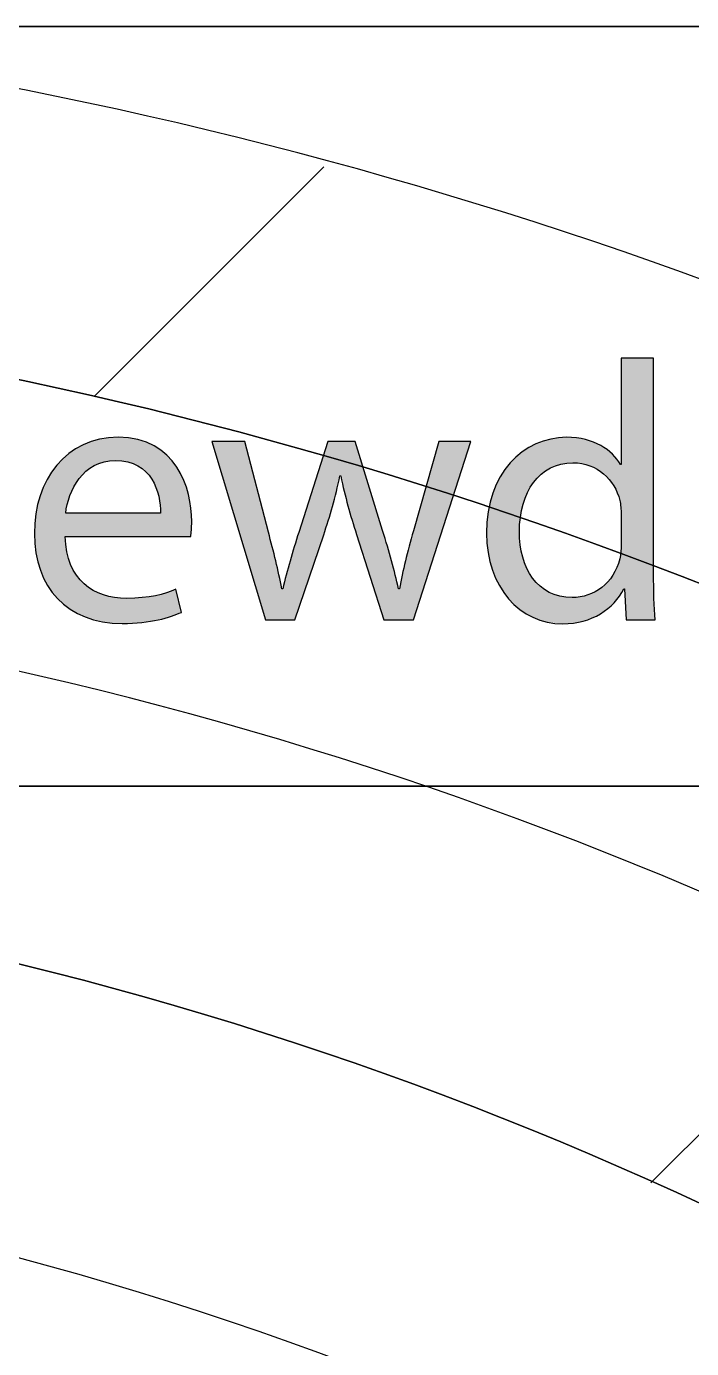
# Model space of a CAD drawing. Extents: x -10 to 112, y 72 to 347.
# Drawn here: x 96.42 to 103.42, y 186.1 to 200.02 of the extents above; entities that cross this region are included whole.
import ezdxf

# ---------------------------------------------------------------- set-up
doc = ezdxf.new("R2010")
doc.units = 0
for name, color, linetype in [('LAYER_6', 7, 'CONTINUOUS'), ('LAYER_7', 7, 'CONTINUOUS'), ('OUTLINES', 7, 'CONTINUOUS')]:
    doc.layers.add(name, color=color, linetype=linetype)

# ---------------------------------------------------------------- blocks, each defined once
blk = doc.blocks.new('*X83')
at = {"layer": 'OUTLINES', "color": 7}
blk.add_line((102.995, 187.848), (105.253, 190.106), dxfattribs=at)
blk = doc.blocks.new('*X84')
at = {"layer": 'OUTLINES', "color": 7}
blk.add_line((97.133, 196.128), (99.552, 198.547), dxfattribs=at)
blk = doc.blocks.new('BLOCK_3')
at = {"layer": 'OUTLINES'}
for points, knots in [([(111.563, 193.537), (111.563, 193.537), (111.563, 190.003), (111.563, 190.003), (99.593, 197.81), (84.614, 199.422), (71.261, 194.338), (71.261, 194.338), (71.261, 197.534), (71.261, 197.534), (74.902, 198.822), (78.567, 199.641), (82.409, 200.025), (82.409, 200.025), (91.895, 200.025), (91.895, 200.025), (98.845, 199.33), (105.562, 197.115), (111.563, 193.537)], [0, 0, 0, 0, 1, 1, 1, 2, 2, 2, 3, 3, 3, 4, 4, 4, 5, 5, 5, 6, 6, 6, 6]), ([(111.563, 186.362), (111.563, 186.362), (111.563, 182.584), (111.563, 182.584), (100.206, 191.823), (84.607, 193.858), (71.261, 187.844), (71.261, 187.844), (71.261, 191.11), (71.261, 191.11), (84.61, 196.617), (99.857, 194.822), (111.563, 186.362)], [0, 0, 0, 0, 1, 1, 1, 2, 2, 2, 3, 3, 3, 4, 4, 4, 4]), ([(111.563, 178.897), (111.563, 178.897), (111.563, 175.898), (111.563, 175.898), (111.058, 175.898), (110.55, 175.898), (110.045, 175.898), (99.709, 186.052), (83.922, 188.182), (71.261, 181.134), (71.261, 181.134), (71.261, 184.524), (71.261, 184.524), (84.469, 191.096), (100.362, 188.86), (111.241, 178.897), (111.347, 178.897), (111.457, 178.897), (111.563, 178.897)], [0, 0, 0, 0, 1, 1, 1, 2, 2, 2, 3, 3, 3, 4, 4, 4, 5, 5, 5, 6, 6, 6, 6])]:
    blk.add_open_spline(points, degree=3, knots=knots, dxfattribs=at)
at = {"layer": 'OUTLINES', "color": 7}
for name in ['*X84', '*X83']:
    blk.add_blockref(name, (0, 0), dxfattribs=at)
blk = doc.blocks.new('BLOCK_4')
at = {"layer": 'OUTLINES', "color": 7}
blk.add_lwpolyline([(111.563, 171.27), (111.563, 175.898), (111.563, 178.897), (111.563, 182.584), (111.563, 186.362), (111.563, 190.003), (111.563, 193.537), (111.563, 196.995), (111.563, 200.025), (104.973, 200.025), (91.895, 200.025), (82.409, 200.025), (71.261, 200.025), (71.261, 197.534), (71.261, 194.338), (71.261, 191.11), (71.261, 187.844), (71.261, 184.524), (71.261, 181.134), (71.261, 177.645), (71.261, 174.008)], dxfattribs=at)
for points in [[(111.563, 193.537), (105.562, 197.115), (98.845, 199.33), (91.895, 200.025)], [(111.563, 190.003), (99.593, 197.81), (84.614, 199.422), (71.261, 194.338)], [(111.563, 186.362), (99.857, 194.822), (84.61, 196.617), (71.261, 191.11)], [(111.563, 182.584), (100.206, 191.823), (84.607, 193.858), (71.261, 187.844)]]:
    blk.add_open_spline(points, degree=3, dxfattribs=at)
for points in [[(111.563, 178.897), (111.457, 178.897), (111.347, 178.897), (111.241, 178.897), (100.362, 188.86), (84.469, 191.096), (71.261, 184.524)], [(111.563, 175.898), (111.058, 175.898), (110.55, 175.898), (110.045, 175.898), (99.709, 186.052), (83.922, 188.182), (71.261, 181.134)]]:
    blk.add_open_spline(points, degree=3, knots=[0, 0, 0, 0, 1, 1, 1, 2, 2, 2, 2], dxfattribs=at)
blk = doc.blocks.new('BLOCK_2')
at = {"layer": 'OUTLINES'}
for name in ['BLOCK_3', 'BLOCK_4']:
    blk.add_blockref(name, (0, 0), dxfattribs=at)
blk = doc.blocks.new('*U116')
at = {"layer": 'LAYER_7', "color": 7}
for points in [[(97.026, 195.321), (97.016, 195.62), (97.026, 195.624)], [(97.039, 195.333), (97.026, 195.624), (97.039, 195.629)], [(97.047, 195.34), (97.039, 195.629), (97.047, 195.632)], [(97.088, 195.373), (97.047, 195.632), (97.088, 195.648)], [(97.1, 195.38), (97.088, 195.648), (97.1, 195.653)], [(97.122, 195.393), (97.1, 195.653), (97.122, 195.659)], [(97.127, 195.396), (97.122, 195.659), (97.127, 195.661)], [(97.133, 195.4), (97.127, 195.661), (97.133, 195.662)], [(97.183, 195.423), (97.133, 195.662), (97.183, 195.676)], [(97.189, 195.425), (97.183, 195.676), (97.189, 195.678)], [(97.221, 195.435), (97.189, 195.678), (97.221, 195.683)], [(97.23, 195.437), (97.221, 195.683), (97.23, 195.684)], [(97.236, 195.439), (97.23, 195.684), (97.236, 195.685)], [(97.284, 195.448), (97.236, 195.685), (97.284, 195.693)], [(97.295, 195.45), (97.284, 195.693), (97.295, 195.694)], [(97.321, 195.451), (97.295, 195.694), (97.321, 195.695)], [(97.348, 195.453), (97.321, 195.695), (97.348, 195.696)], [(97.357, 195.454), (97.348, 195.696), (97.357, 195.697)], [(97.384, 195.452), (97.357, 195.697), (97.384, 195.698)], [(97.357, 195.454), (97.357, 195.697), (97.384, 195.452)], [(97.384, 195.452), (97.384, 195.698), (97.426, 195.45)], [(97.426, 195.45), (97.426, 195.696), (97.427, 195.449)], [(97.427, 195.449), (97.427, 195.696), (97.473, 195.441)], [(97.473, 195.441), (97.473, 195.693), (97.488, 195.439)], [(97.488, 195.439), (97.488, 195.692), (97.494, 195.437)], [(97.494, 195.437), (97.494, 195.692), (97.544, 195.421)], [(97.544, 195.421), (97.544, 195.683), (97.594, 195.397)], [(97.594, 195.397), (97.594, 195.674), (97.594, 195.397)], [(97.594, 195.397), (97.594, 195.674), (97.634, 195.371)], [(97.634, 195.371), (97.634, 195.662), (97.638, 195.369)], [(97.638, 195.369), (97.638, 195.66), (97.64, 195.367)], [(97.64, 195.367), (97.64, 195.66), (97.677, 195.335)], [(97.677, 195.335), (97.677, 195.648), (97.684, 195.328)], [(97.684, 195.328), (97.684, 195.646), (97.71, 195.298)], [(97.71, 195.298), (97.71, 195.634), (97.739, 195.258)], [(97.739, 195.258), (97.739, 195.62), (97.764, 195.215)], [(96.829, 193.927), (96.811, 195.48), (96.829, 195.496)], [(96.833, 194.654), (96.829, 195.496), (96.833, 195.499)], [(96.845, 194.967), (96.833, 195.499), (96.845, 195.51)], [(96.849, 194.99), (96.845, 195.51), (96.849, 195.513)], [(96.865, 195.043), (96.849, 195.513), (96.865, 195.527)], [(96.878, 195.085), (96.865, 195.527), (96.878, 195.536)], [(96.88, 195.091), (96.878, 195.536), (96.88, 195.538)], [(96.885, 195.101), (96.88, 195.538), (96.885, 195.541)], [(96.92, 195.178), (96.885, 195.541), (96.92, 195.565)], [(96.937, 195.208), (96.92, 195.565), (96.937, 195.577)], [(96.946, 195.223), (96.937, 195.577), (96.946, 195.582)], [(96.956, 195.238), (96.946, 195.582), (96.956, 195.588)], [(96.946, 195.223), (96.946, 195.582), (96.946, 195.582)], [(96.976, 195.265), (96.956, 195.588), (96.976, 195.598)], [(97.009, 195.304), (96.976, 195.598), (97.009, 195.616)], [(97.016, 195.311), (97.009, 195.616), (97.016, 195.62)], [(97.764, 195.215), (97.764, 195.609), (97.764, 195.213)], [(97.764, 195.213), (97.764, 195.608), (97.777, 195.184)], [(97.777, 195.184), (97.777, 195.6), (97.784, 195.17)], [(97.784, 195.17), (97.784, 195.596), (97.806, 195.096)], [(97.806, 195.096), (97.806, 195.581), (97.812, 195.077)], [(97.812, 195.077), (97.812, 195.578), (97.827, 194.985)], [(97.827, 194.985), (97.827, 195.568), (97.831, 194.899)], [(96.692, 194.065), (96.685, 195.332), (96.692, 195.342)], [(96.738, 194.01), (96.692, 195.342), (96.738, 195.404)], [(96.692, 194.065), (96.692, 195.342), (96.738, 194.01)], [(96.748, 193.999), (96.738, 195.404), (96.748, 195.415)], [(96.738, 194.01), (96.738, 195.404), (96.748, 193.999)], [(96.799, 193.952), (96.748, 195.415), (96.799, 195.469)], [(96.748, 193.999), (96.748, 195.415), (96.799, 193.952)], [(96.811, 193.94), (96.799, 195.469), (96.811, 195.48)], [(96.799, 193.952), (96.799, 195.469), (96.811, 193.94)], [(96.811, 193.94), (96.811, 195.48), (96.829, 193.927)], [(96.638, 194.146), (96.601, 195.179), (96.638, 195.255)], [(96.643, 194.137), (96.638, 195.255), (96.643, 195.263)], [(96.638, 194.146), (96.638, 195.255), (96.643, 194.137)], [(96.685, 194.075), (96.643, 195.263), (96.685, 195.332)], [(96.643, 194.137), (96.643, 195.263), (96.685, 194.075)], [(96.685, 194.075), (96.685, 195.332), (96.692, 194.065)], [(96.564, 194.306), (96.539, 194.994), (96.564, 195.082)], [(96.566, 194.298), (96.564, 195.082), (96.566, 195.089)], [(96.564, 194.306), (96.564, 195.082), (96.566, 194.298)], [(96.597, 194.223), (96.566, 195.089), (96.597, 195.171)], [(96.566, 194.298), (96.566, 195.089), (96.597, 194.223)], [(96.601, 194.214), (96.597, 195.171), (96.601, 195.179)], [(96.597, 194.223), (96.597, 195.171), (96.601, 194.214)], [(96.601, 194.214), (96.601, 195.179), (96.638, 194.146)], [(96.538, 194.393), (96.519, 194.894), (96.538, 194.989)], [(96.539, 194.387), (96.538, 194.989), (96.539, 194.994)], [(96.538, 194.393), (96.538, 194.989), (96.539, 194.387)], [(96.539, 194.387), (96.539, 194.994), (96.564, 194.306)], [(96.507, 194.585), (96.503, 194.685), (96.507, 194.79)], [(96.519, 194.486), (96.507, 194.791), (96.519, 194.891)], [(96.507, 194.581), (96.507, 194.79), (96.507, 194.791)], [(96.507, 194.581), (96.507, 194.791), (96.519, 194.486)], [(96.507, 194.585), (96.507, 194.79), (96.507, 194.581)], [(96.519, 194.482), (96.519, 194.891), (96.519, 194.894)], [(96.519, 194.482), (96.519, 194.894), (96.538, 194.393)], [(96.519, 194.486), (96.519, 194.891), (96.519, 194.482)], [(96.829, 193.927), (96.829, 194.654), (96.833, 193.924)], [(96.833, 193.924), (96.833, 194.616), (96.845, 193.915)], [(96.845, 193.915), (96.845, 194.493), (96.849, 193.912)], [(96.849, 193.912), (96.849, 194.48), (96.865, 193.9)], [(96.865, 193.9), (96.865, 194.426), (96.878, 193.89)], [(96.878, 193.89), (96.878, 194.382), (96.88, 193.888)], [(96.88, 193.888), (96.88, 194.373), (96.885, 193.886)], [(96.885, 193.886), (96.885, 194.357), (96.92, 193.865)], [(96.92, 193.865), (96.92, 194.294), (96.937, 193.855)], [(96.937, 193.855), (96.937, 194.261), (96.946, 193.85)], [(96.946, 193.85), (96.946, 194.246), (96.946, 193.85)], [(96.946, 193.85), (96.946, 194.245), (96.956, 193.844)], [(96.956, 193.844), (96.956, 194.234), (96.976, 193.835)], [(96.976, 193.835), (96.976, 194.212), (97.009, 193.82)], [(97.009, 193.82), (97.009, 194.174), (97.016, 193.817)], [(97.016, 193.817), (97.016, 194.167), (97.026, 193.812)], [(97.026, 193.812), (97.026, 194.155), (97.039, 193.806)], [(97.039, 193.806), (97.039, 194.146), (97.047, 193.804)], [(97.047, 193.804), (97.047, 194.14), (97.088, 193.79)], [(97.088, 193.79), (97.088, 194.111), (97.1, 193.786)], [(97.1, 193.786), (97.1, 194.102), (97.122, 193.779)], [(97.994, 193.832), (97.955, 194.084), (97.994, 194.099)], [(97.122, 193.779), (97.122, 194.087), (97.127, 193.777)], [(97.127, 193.777), (97.127, 194.084), (97.133, 193.776)], [(97.133, 193.776), (97.133, 194.081), (97.183, 193.764)], [(97.183, 193.764), (97.183, 194.06), (97.189, 193.763)], [(97.189, 193.763), (97.189, 194.057), (97.221, 193.756)], [(97.221, 193.756), (97.221, 194.043), (97.23, 193.755)], [(97.23, 193.755), (97.23, 194.039), (97.236, 193.754)], [(97.236, 193.754), (97.236, 194.037), (97.284, 193.747)], [(97.284, 193.747), (97.284, 194.026), (97.295, 193.746)], [(97.295, 193.746), (97.295, 194.024), (97.321, 193.743)], [(97.321, 193.743), (97.321, 194.017), (97.348, 193.742)], [(97.348, 193.742), (97.348, 194.011), (97.357, 193.741)], [(97.357, 193.741), (97.357, 194.011), (97.384, 193.74)], [(97.384, 193.74), (97.384, 194.009), (97.426, 193.738)], [(97.426, 193.738), (97.426, 194.006), (97.427, 193.738)], [(97.488, 193.741), (97.473, 194.002), (97.488, 194.003)], [(97.494, 193.742), (97.488, 194.003), (97.494, 194.003)], [(97.544, 193.744), (97.494, 194.003), (97.544, 194.005)], [(97.594, 193.747), (97.544, 194.005), (97.594, 194.008)], [(97.634, 193.749), (97.594, 194.008), (97.634, 194.009)], [(97.594, 193.747), (97.594, 194.008), (97.594, 194.008)], [(97.638, 193.749), (97.634, 194.009), (97.638, 194.01)], [(97.64, 193.75), (97.638, 194.01), (97.64, 194.01)], [(97.677, 193.756), (97.64, 194.01), (97.677, 194.015)], [(97.684, 193.757), (97.677, 194.015), (97.684, 194.016)], [(97.71, 193.761), (97.684, 194.016), (97.71, 194.02)], [(97.739, 193.765), (97.71, 194.02), (97.739, 194.025)], [(97.764, 193.769), (97.739, 194.025), (97.764, 194.028)], [(97.777, 193.771), (97.764, 194.028), (97.777, 194.03)], [(97.764, 193.769), (97.764, 194.028), (97.764, 194.028)], [(97.784, 193.772), (97.777, 194.03), (97.784, 194.032)], [(97.806, 193.776), (97.784, 194.032), (97.806, 194.038)], [(97.812, 193.778), (97.806, 194.038), (97.812, 194.04)], [(97.827, 193.782), (97.812, 194.04), (97.827, 194.044)], [(97.831, 193.783), (97.827, 194.044), (97.831, 194.044)], [(97.836, 193.784), (97.831, 194.044), (97.836, 194.046)], [(97.893, 193.799), (97.836, 194.046), (97.893, 194.061)], [(97.899, 193.801), (97.893, 194.061), (97.899, 194.064)], [(97.945, 193.814), (97.899, 194.064), (97.945, 194.081)], [(97.955, 193.817), (97.945, 194.081), (97.955, 194.084)]]:
    blk.add_solid(points, dxfattribs=at)
at = {"layer": 'LAYER_7', "color": 7, "extrusion": (0, 0, -1)}
for points in [[(-97.026, 195.321), (-97.026, 195.624), (-97.039, 195.333)], [(-97.039, 195.333), (-97.039, 195.629), (-97.047, 195.34)], [(-97.047, 195.34), (-97.047, 195.632), (-97.088, 195.373)], [(-97.088, 195.373), (-97.088, 195.648), (-97.1, 195.38)], [(-97.1, 195.38), (-97.1, 195.653), (-97.122, 195.393)], [(-97.122, 195.393), (-97.122, 195.659), (-97.127, 195.396)], [(-97.127, 195.396), (-97.127, 195.661), (-97.133, 195.4)], [(-97.133, 195.4), (-97.133, 195.662), (-97.183, 195.423)], [(-97.183, 195.423), (-97.183, 195.676), (-97.189, 195.425)], [(-97.189, 195.425), (-97.189, 195.678), (-97.221, 195.435)], [(-97.221, 195.435), (-97.221, 195.683), (-97.23, 195.437)], [(-97.23, 195.437), (-97.23, 195.684), (-97.236, 195.439)], [(-97.236, 195.439), (-97.236, 195.685), (-97.284, 195.448)], [(-97.284, 195.448), (-97.284, 195.693), (-97.295, 195.45)], [(-97.295, 195.45), (-97.295, 195.694), (-97.321, 195.451)], [(-97.321, 195.451), (-97.321, 195.695), (-97.348, 195.453)], [(-97.348, 195.453), (-97.348, 195.696), (-97.357, 195.454)], [(-97.426, 195.45), (-97.384, 195.698), (-97.426, 195.696)], [(-97.427, 195.449), (-97.426, 195.696), (-97.427, 195.696)], [(-97.473, 195.441), (-97.427, 195.696), (-97.473, 195.693)], [(-97.488, 195.439), (-97.473, 195.693), (-97.488, 195.692)], [(-97.494, 195.437), (-97.488, 195.692), (-97.494, 195.692)], [(-97.544, 195.421), (-97.494, 195.692), (-97.544, 195.683)], [(-97.594, 195.397), (-97.544, 195.683), (-97.594, 195.674)], [(-97.594, 195.397), (-97.594, 195.674), (-97.594, 195.674)], [(-97.634, 195.371), (-97.594, 195.674), (-97.634, 195.662)], [(-97.638, 195.369), (-97.634, 195.662), (-97.638, 195.66)], [(-97.64, 195.367), (-97.638, 195.66), (-97.64, 195.66)], [(-97.677, 195.335), (-97.64, 195.66), (-97.677, 195.648)], [(-97.684, 195.328), (-97.677, 195.648), (-97.684, 195.646)], [(-97.71, 195.298), (-97.684, 195.646), (-97.71, 195.634)], [(-97.739, 195.258), (-97.71, 195.634), (-97.739, 195.62)], [(-97.764, 195.215), (-97.739, 195.62), (-97.764, 195.609)], [(-96.829, 194.654), (-96.829, 195.496), (-96.833, 194.654)], [(-96.833, 194.899), (-96.833, 195.499), (-96.845, 194.967)], [(-96.845, 194.967), (-96.845, 195.51), (-96.849, 194.99)], [(-96.849, 194.99), (-96.849, 195.513), (-96.865, 195.043)], [(-96.865, 195.043), (-96.865, 195.527), (-96.878, 195.085)], [(-96.878, 195.085), (-96.878, 195.536), (-96.88, 195.091)], [(-96.88, 195.091), (-96.88, 195.538), (-96.885, 195.101)], [(-96.885, 195.101), (-96.885, 195.541), (-96.92, 195.178)], [(-96.92, 195.178), (-96.92, 195.565), (-96.937, 195.208)], [(-96.937, 195.208), (-96.937, 195.577), (-96.946, 195.223)], [(-96.946, 195.223), (-96.946, 195.582), (-96.946, 195.223)], [(-96.946, 195.223), (-96.946, 195.582), (-96.956, 195.238)], [(-96.956, 195.238), (-96.956, 195.588), (-96.976, 195.265)], [(-96.976, 195.265), (-96.976, 195.598), (-97.009, 195.304)], [(-97.009, 195.304), (-97.009, 195.616), (-97.016, 195.311)], [(-97.016, 195.311), (-97.016, 195.62), (-97.026, 195.321)], [(-97.764, 195.213), (-97.764, 195.609), (-97.764, 195.608)], [(-97.777, 195.184), (-97.764, 195.608), (-97.777, 195.6)], [(-97.784, 195.17), (-97.777, 195.6), (-97.784, 195.596)], [(-97.806, 195.096), (-97.784, 195.596), (-97.806, 195.581)], [(-97.812, 195.077), (-97.806, 195.581), (-97.812, 195.578)], [(-97.827, 194.985), (-97.812, 195.578), (-97.827, 195.568)], [(-97.831, 194.899), (-97.827, 195.568), (-97.831, 195.566)], [(-97.831, 194.654), (-97.831, 195.566), (-97.836, 194.654)], [(-97.836, 194.654), (-97.831, 195.566), (-97.836, 195.562)], [(-97.836, 194.654), (-97.836, 195.562), (-97.893, 194.654)], [(-97.893, 194.654), (-97.836, 195.562), (-97.893, 195.515)], [(-97.893, 194.654), (-97.893, 195.515), (-97.899, 194.654)], [(-97.899, 194.654), (-97.893, 195.515), (-97.899, 195.509)], [(-97.899, 194.654), (-97.899, 195.509), (-97.945, 194.654)], [(-97.945, 194.654), (-97.899, 195.509), (-97.945, 195.46)], [(-97.945, 194.654), (-97.945, 195.46), (-97.955, 194.654)], [(-97.955, 194.654), (-97.945, 195.46), (-97.955, 195.45)], [(-97.955, 194.654), (-97.955, 195.45), (-97.994, 194.654)], [(-97.994, 194.654), (-97.955, 195.45), (-97.994, 195.397)], [(-97.994, 194.654), (-97.994, 195.397), (-98.002, 194.654)], [(-98.002, 194.654), (-97.994, 195.397), (-98.002, 195.385)], [(-98.002, 194.654), (-98.002, 195.385), (-98.052, 194.654)], [(-98.052, 194.654), (-98.002, 195.385), (-98.052, 195.292)], [(-98.052, 194.654), (-98.052, 195.292), (-98.077, 194.654)], [(-98.077, 194.654), (-98.052, 195.292), (-98.077, 195.245)], [(-98.077, 194.654), (-98.077, 195.245), (-98.125, 194.654)], [(-98.125, 194.654), (-98.077, 195.245), (-98.125, 195.097)], [(-98.125, 194.654), (-98.125, 195.097), (-98.149, 194.654)], [(-98.149, 194.654), (-98.125, 195.097), (-98.149, 194.97)], [(-98.149, 194.654), (-98.149, 194.97), (-98.152, 194.702)], [(-98.152, 194.702), (-98.149, 194.97), (-98.152, 194.95)], [(-98.152, 194.702), (-98.152, 194.95), (-98.16, 194.813)], [(-96.833, 194.654), (-96.833, 194.899), (-96.845, 194.654)], [(-96.845, 194.654), (-96.833, 194.899), (-96.845, 194.899)], [(-96.845, 194.654), (-96.845, 194.899), (-96.849, 194.654)], [(-96.849, 194.654), (-96.845, 194.899), (-96.849, 194.899)], [(-96.849, 194.654), (-96.849, 194.899), (-96.865, 194.654)], [(-96.865, 194.654), (-96.849, 194.899), (-96.865, 194.899)], [(-96.865, 194.654), (-96.865, 194.899), (-96.878, 194.654)], [(-96.878, 194.654), (-96.865, 194.899), (-96.878, 194.899)], [(-96.878, 194.654), (-96.878, 194.899), (-96.88, 194.654)], [(-96.88, 194.654), (-96.878, 194.899), (-96.88, 194.899)], [(-96.88, 194.654), (-96.88, 194.899), (-96.885, 194.654)], [(-96.885, 194.654), (-96.88, 194.899), (-96.885, 194.899)], [(-96.885, 194.654), (-96.885, 194.899), (-96.92, 194.654)], [(-96.92, 194.654), (-96.885, 194.899), (-96.92, 194.899)], [(-96.92, 194.654), (-96.92, 194.899), (-96.937, 194.654)], [(-96.937, 194.654), (-96.92, 194.899), (-96.937, 194.899)], [(-96.937, 194.654), (-96.937, 194.899), (-96.946, 194.654)], [(-96.946, 194.654), (-96.937, 194.899), (-96.946, 194.899)], [(-96.946, 194.654), (-96.946, 194.899), (-96.946, 194.654)], [(-96.946, 194.654), (-96.946, 194.899), (-96.946, 194.899)], [(-96.946, 194.654), (-96.946, 194.899), (-96.956, 194.654)], [(-96.956, 194.654), (-96.946, 194.899), (-96.956, 194.899)], [(-96.956, 194.654), (-96.956, 194.899), (-96.976, 194.654)], [(-96.976, 194.654), (-96.956, 194.899), (-96.976, 194.899)], [(-96.976, 194.654), (-96.976, 194.899), (-97.009, 194.654)], [(-97.009, 194.654), (-96.976, 194.899), (-97.009, 194.899)], [(-97.009, 194.654), (-97.009, 194.899), (-97.016, 194.654)], [(-97.016, 194.654), (-97.009, 194.899), (-97.016, 194.899)], [(-97.016, 194.654), (-97.016, 194.899), (-97.026, 194.654)], [(-97.026, 194.654), (-97.016, 194.899), (-97.026, 194.899)], [(-97.026, 194.654), (-97.026, 194.899), (-97.039, 194.654)], [(-97.039, 194.654), (-97.026, 194.899), (-97.039, 194.899)], [(-97.039, 194.654), (-97.039, 194.899), (-97.047, 194.654)], [(-97.047, 194.654), (-97.039, 194.899), (-97.047, 194.899)], [(-97.047, 194.654), (-97.047, 194.899), (-97.088, 194.654)], [(-97.088, 194.654), (-97.047, 194.899), (-97.088, 194.899)], [(-97.088, 194.654), (-97.088, 194.899), (-97.1, 194.654)], [(-97.1, 194.654), (-97.088, 194.899), (-97.1, 194.899)], [(-97.1, 194.654), (-97.1, 194.899), (-97.122, 194.654)], [(-97.122, 194.654), (-97.1, 194.899), (-97.122, 194.899)], [(-97.122, 194.654), (-97.122, 194.899), (-97.127, 194.654)], [(-97.127, 194.654), (-97.122, 194.899), (-97.127, 194.899)], [(-97.127, 194.654), (-97.127, 194.899), (-97.133, 194.654)], [(-97.133, 194.654), (-97.127, 194.899), (-97.133, 194.899)], [(-97.133, 194.654), (-97.133, 194.899), (-97.183, 194.654)], [(-97.183, 194.654), (-97.133, 194.899), (-97.183, 194.899)], [(-97.183, 194.654), (-97.183, 194.899), (-97.189, 194.654)], [(-97.189, 194.654), (-97.183, 194.899), (-97.189, 194.899)], [(-97.189, 194.654), (-97.189, 194.899), (-97.221, 194.654)], [(-97.221, 194.654), (-97.189, 194.899), (-97.221, 194.899)], [(-97.221, 194.654), (-97.221, 194.899), (-97.23, 194.654)], [(-97.23, 194.654), (-97.221, 194.899), (-97.23, 194.899)], [(-97.23, 194.654), (-97.23, 194.899), (-97.236, 194.654)], [(-97.236, 194.654), (-97.23, 194.899), (-97.236, 194.899)], [(-97.236, 194.654), (-97.236, 194.899), (-97.284, 194.654)], [(-97.284, 194.654), (-97.236, 194.899), (-97.284, 194.899)], [(-97.284, 194.654), (-97.284, 194.899), (-97.295, 194.654)], [(-97.295, 194.654), (-97.284, 194.899), (-97.295, 194.899)], [(-97.295, 194.654), (-97.295, 194.899), (-97.321, 194.654)], [(-97.321, 194.654), (-97.295, 194.899), (-97.321, 194.899)], [(-97.321, 194.654), (-97.321, 194.899), (-97.348, 194.654)], [(-97.348, 194.654), (-97.321, 194.899), (-97.348, 194.899)], [(-97.348, 194.654), (-97.348, 194.899), (-97.357, 194.654)], [(-97.357, 194.654), (-97.348, 194.899), (-97.357, 194.899)], [(-97.357, 194.654), (-97.357, 194.899), (-97.384, 194.654)], [(-97.384, 194.654), (-97.357, 194.899), (-97.384, 194.899)], [(-97.384, 194.654), (-97.384, 194.899), (-97.426, 194.654)], [(-97.426, 194.654), (-97.384, 194.899), (-97.426, 194.899)], [(-97.426, 194.654), (-97.426, 194.899), (-97.427, 194.654)], [(-97.427, 194.654), (-97.426, 194.899), (-97.427, 194.899)], [(-97.427, 194.654), (-97.427, 194.899), (-97.473, 194.654)], [(-97.473, 194.654), (-97.427, 194.899), (-97.473, 194.899)], [(-97.473, 194.654), (-97.473, 194.899), (-97.488, 194.654)], [(-97.488, 194.654), (-97.473, 194.899), (-97.488, 194.899)], [(-97.488, 194.654), (-97.488, 194.899), (-97.494, 194.654)], [(-97.494, 194.654), (-97.488, 194.899), (-97.494, 194.899)], [(-97.494, 194.654), (-97.494, 194.899), (-97.544, 194.654)], [(-97.544, 194.654), (-97.494, 194.899), (-97.544, 194.899)], [(-97.544, 194.654), (-97.544, 194.899), (-97.594, 194.654)], [(-97.594, 194.654), (-97.544, 194.899), (-97.594, 194.899)], [(-97.594, 194.654), (-97.594, 194.899), (-97.594, 194.654)], [(-97.594, 194.654), (-97.594, 194.899), (-97.594, 194.899)], [(-97.594, 194.654), (-97.594, 194.899), (-97.634, 194.654)], [(-97.634, 194.654), (-97.594, 194.899), (-97.634, 194.899)], [(-97.634, 194.654), (-97.634, 194.899), (-97.638, 194.654)], [(-97.638, 194.654), (-97.634, 194.899), (-97.638, 194.899)], [(-97.638, 194.654), (-97.638, 194.899), (-97.64, 194.654)], [(-97.64, 194.654), (-97.638, 194.899), (-97.64, 194.899)], [(-97.64, 194.654), (-97.64, 194.899), (-97.677, 194.654)], [(-97.677, 194.654), (-97.64, 194.899), (-97.677, 194.899)], [(-97.677, 194.654), (-97.677, 194.899), (-97.684, 194.654)], [(-97.684, 194.654), (-97.677, 194.899), (-97.684, 194.899)], [(-97.684, 194.654), (-97.684, 194.899), (-97.71, 194.654)], [(-97.71, 194.654), (-97.684, 194.899), (-97.71, 194.899)], [(-97.71, 194.654), (-97.71, 194.899), (-97.739, 194.654)], [(-97.739, 194.654), (-97.71, 194.899), (-97.739, 194.899)], [(-97.739, 194.654), (-97.739, 194.899), (-97.764, 194.654)], [(-97.764, 194.654), (-97.739, 194.899), (-97.764, 194.899)], [(-97.764, 194.654), (-97.764, 194.899), (-97.764, 194.654)], [(-97.764, 194.654), (-97.764, 194.899), (-97.764, 194.899)], [(-97.764, 194.654), (-97.764, 194.899), (-97.777, 194.654)], [(-97.777, 194.654), (-97.764, 194.899), (-97.777, 194.899)], [(-97.777, 194.654), (-97.777, 194.899), (-97.784, 194.654)], [(-97.784, 194.654), (-97.777, 194.899), (-97.784, 194.899)], [(-97.784, 194.654), (-97.784, 194.899), (-97.806, 194.654)], [(-97.806, 194.654), (-97.784, 194.899), (-97.806, 194.899)], [(-97.806, 194.654), (-97.806, 194.899), (-97.812, 194.654)], [(-97.812, 194.654), (-97.806, 194.899), (-97.812, 194.899)], [(-97.812, 194.654), (-97.812, 194.899), (-97.827, 194.654)], [(-97.827, 194.654), (-97.812, 194.899), (-97.827, 194.899)], [(-97.827, 194.654), (-97.827, 194.899), (-97.831, 194.654)], [(-97.831, 194.654), (-97.827, 194.899), (-97.831, 194.899)], [(-96.833, 193.924), (-96.829, 194.654), (-96.833, 194.616)], [(-96.845, 193.915), (-96.833, 194.616), (-96.845, 194.493)], [(-96.849, 193.912), (-96.845, 194.493), (-96.849, 194.48)], [(-96.865, 193.9), (-96.849, 194.48), (-96.865, 194.426)], [(-96.878, 193.89), (-96.865, 194.426), (-96.878, 194.382)], [(-96.88, 193.888), (-96.878, 194.382), (-96.88, 194.373)], [(-96.885, 193.886), (-96.88, 194.373), (-96.885, 194.357)], [(-96.92, 193.865), (-96.885, 194.357), (-96.92, 194.294)], [(-96.937, 193.855), (-96.92, 194.294), (-96.937, 194.261)], [(-96.946, 193.85), (-96.937, 194.261), (-96.946, 194.246)], [(-96.946, 193.85), (-96.946, 194.246), (-96.946, 194.245)], [(-96.956, 193.844), (-96.946, 194.245), (-96.956, 194.234)], [(-96.976, 193.835), (-96.956, 194.234), (-96.976, 194.212)], [(-97.009, 193.82), (-96.976, 194.212), (-97.009, 194.174)], [(-97.016, 193.817), (-97.009, 194.174), (-97.016, 194.167)], [(-97.026, 193.812), (-97.016, 194.167), (-97.026, 194.155)], [(-97.039, 193.806), (-97.026, 194.155), (-97.039, 194.146)], [(-97.047, 193.804), (-97.039, 194.146), (-97.047, 194.14)], [(-97.088, 193.79), (-97.047, 194.14), (-97.088, 194.111)], [(-97.1, 193.786), (-97.088, 194.111), (-97.1, 194.102)], [(-97.122, 193.779), (-97.1, 194.102), (-97.122, 194.087)], [(-97.994, 193.832), (-97.994, 194.099), (-98.002, 193.836)], [(-98.002, 193.836), (-97.994, 194.099), (-98.002, 194.062)], [(-97.127, 193.777), (-97.122, 194.087), (-97.127, 194.084)], [(-97.133, 193.776), (-97.127, 194.084), (-97.133, 194.081)], [(-97.183, 193.764), (-97.133, 194.081), (-97.183, 194.06)], [(-97.189, 193.763), (-97.183, 194.06), (-97.189, 194.057)], [(-97.221, 193.756), (-97.189, 194.057), (-97.221, 194.043)], [(-97.23, 193.755), (-97.221, 194.043), (-97.23, 194.039)], [(-97.236, 193.754), (-97.23, 194.039), (-97.236, 194.037)], [(-97.284, 193.747), (-97.236, 194.037), (-97.284, 194.026)], [(-97.295, 193.746), (-97.284, 194.026), (-97.295, 194.024)], [(-97.321, 193.743), (-97.295, 194.024), (-97.321, 194.017)], [(-97.348, 193.742), (-97.321, 194.017), (-97.348, 194.011)], [(-97.357, 193.741), (-97.348, 194.011), (-97.357, 194.011)], [(-97.384, 193.74), (-97.357, 194.011), (-97.384, 194.009)], [(-97.426, 193.738), (-97.384, 194.009), (-97.426, 194.006)], [(-97.427, 193.738), (-97.426, 194.006), (-97.427, 194.005)], [(-97.427, 193.738), (-97.427, 194.005), (-97.473, 193.741)], [(-97.473, 193.741), (-97.427, 194.005), (-97.473, 194.002)], [(-97.473, 193.741), (-97.473, 194.002), (-97.488, 193.741)], [(-97.488, 193.741), (-97.488, 194.003), (-97.494, 193.742)], [(-97.494, 193.742), (-97.494, 194.003), (-97.544, 193.744)], [(-97.544, 193.744), (-97.544, 194.005), (-97.594, 193.747)], [(-97.594, 193.747), (-97.594, 194.008), (-97.594, 193.747)], [(-97.594, 193.747), (-97.594, 194.008), (-97.634, 193.749)], [(-97.634, 193.749), (-97.634, 194.009), (-97.638, 193.749)], [(-97.638, 193.749), (-97.638, 194.01), (-97.64, 193.75)], [(-97.64, 193.75), (-97.64, 194.01), (-97.677, 193.756)], [(-97.677, 193.756), (-97.677, 194.015), (-97.684, 193.757)], [(-97.684, 193.757), (-97.684, 194.016), (-97.71, 193.761)], [(-97.71, 193.761), (-97.71, 194.02), (-97.739, 193.765)], [(-97.739, 193.765), (-97.739, 194.025), (-97.764, 193.769)], [(-97.764, 193.769), (-97.764, 194.028), (-97.764, 193.769)], [(-97.764, 193.769), (-97.764, 194.028), (-97.777, 193.771)], [(-97.777, 193.771), (-97.777, 194.03), (-97.784, 193.772)], [(-97.784, 193.772), (-97.784, 194.032), (-97.806, 193.776)], [(-97.806, 193.776), (-97.806, 194.038), (-97.812, 193.778)], [(-97.812, 193.778), (-97.812, 194.04), (-97.827, 193.782)], [(-97.827, 193.782), (-97.827, 194.044), (-97.831, 193.783)], [(-97.831, 193.783), (-97.831, 194.044), (-97.836, 193.784)], [(-97.836, 193.784), (-97.836, 194.046), (-97.893, 193.799)], [(-97.893, 193.799), (-97.893, 194.061), (-97.899, 193.801)], [(-97.899, 193.801), (-97.899, 194.064), (-97.945, 193.814)], [(-97.945, 193.814), (-97.945, 194.081), (-97.955, 193.817)], [(-97.955, 193.817), (-97.955, 194.084), (-97.994, 193.832)], [(-98.002, 193.836), (-98.002, 194.062), (-98.052, 193.855)]]:
    blk.add_solid(points, dxfattribs=at)
blk = doc.blocks.new('*U117')
at = {"layer": 'LAYER_7', "color": 7, "extrusion": (0, 0, -1)}
for points in [[(-98.719, 194.498), (-98.37, 195.655), (-98.719, 195.655)], [(-98.936, 193.777), (-98.719, 195.655), (-98.936, 194.82)], [(-99.592, 194.809), (-99.592, 195.655), (-99.642, 194.971)], [(-99.642, 194.971), (-99.592, 195.655), (-99.642, 195.655)], [(-99.642, 194.971), (-99.642, 195.655), (-99.72, 195.291)], [(-99.72, 195.291), (-99.642, 195.655), (-99.72, 195.655)], [(-99.72, 195.291), (-99.72, 195.655), (-99.728, 195.291)], [(-99.728, 195.291), (-99.72, 195.655), (-99.728, 195.655)], [(-99.804, 194.978), (-99.728, 195.655), (-99.804, 195.655)], [(-99.879, 194.726), (-99.804, 195.655), (-99.879, 195.655)], [(-99.895, 194.674), (-99.879, 195.655), (-99.895, 195.605)], [(-100.76, 194.608), (-100.76, 195.655), (-101.098, 195.655)], [(-99.549, 194.67), (-99.549, 195.522), (-99.592, 194.809)], [(-100.17, 193.814), (-99.895, 195.605), (-100.17, 194.716)], [(-98.936, 193.777), (-98.936, 194.82), (-98.967, 193.777)], [(-98.967, 193.777), (-98.936, 194.82), (-98.967, 194.701)], [(-98.967, 193.777), (-98.967, 194.701), (-99.044, 193.777)], [(-99.044, 193.777), (-98.967, 194.701), (-99.044, 194.396)], [(-99.286, 193.891), (-99.286, 194.697), (-99.549, 194.67)], [(-100.182, 193.777), (-100.17, 194.716), (-100.182, 194.676)], [(-100.182, 193.777), (-100.182, 194.676), (-100.264, 193.777)], [(-100.264, 193.777), (-100.182, 194.676), (-100.264, 194.397)], [(-100.493, 193.777), (-100.493, 194.712), (-100.76, 194.608)], [(-99.247, 193.777), (-99.247, 194.568), (-99.286, 193.891)], [(-99.044, 193.777), (-99.044, 194.396), (-99.107, 193.777)], [(-99.107, 193.777), (-99.044, 194.396), (-99.107, 194.103)], [(-99.195, 193.777), (-99.195, 194.396), (-99.247, 193.777)], [(-100.264, 193.777), (-100.264, 194.397), (-100.337, 193.777)], [(-100.337, 193.777), (-100.264, 194.397), (-100.337, 194.103)], [(-100.409, 193.777), (-100.409, 194.396), (-100.493, 193.777)], [(-99.107, 193.777), (-99.107, 194.103), (-99.119, 193.777)], [(-99.119, 193.777), (-99.107, 194.103), (-99.119, 194.103)], [(-99.119, 193.777), (-99.119, 194.103), (-99.195, 193.777)], [(-100.337, 193.777), (-100.337, 194.103), (-100.349, 193.777)], [(-100.349, 193.777), (-100.337, 194.103), (-100.349, 194.103)], [(-100.349, 193.777), (-100.349, 194.103), (-100.409, 193.777)]]:
    blk.add_solid(points, dxfattribs=at)
at = {"layer": 'LAYER_7', "color": 7}
for points in [[(98.719, 194.498), (98.719, 195.655), (98.936, 193.777)], [(99.592, 194.809), (99.549, 195.522), (99.592, 195.655)], [(99.728, 195.291), (99.728, 195.655), (99.804, 194.978)], [(99.804, 194.978), (99.804, 195.655), (99.879, 194.726)], [(99.879, 194.726), (99.879, 195.655), (99.895, 194.674)], [(100.76, 194.608), (100.493, 194.712), (100.76, 195.655)], [(99.549, 194.67), (99.286, 194.697), (99.549, 195.522)], [(99.895, 194.674), (99.895, 195.605), (100.17, 193.814)], [(99.286, 193.891), (99.247, 194.568), (99.286, 194.697)], [(100.17, 193.814), (100.17, 194.716), (100.182, 193.777)], [(100.493, 193.777), (100.409, 194.396), (100.493, 194.712)], [(99.247, 193.777), (99.195, 194.396), (99.247, 194.568)], [(99.195, 193.777), (99.119, 194.103), (99.195, 194.396)], [(100.409, 193.777), (100.349, 194.103), (100.409, 194.396)]]:
    blk.add_solid(points, dxfattribs=at)
blk = doc.blocks.new('*U118')
at = {"layer": 'LAYER_7', "color": 7, "extrusion": (0, 0, -1)}
for points in [[(-102.681, 194.057), (-102.681, 196.533), (-102.708, 194.103)], [(-102.708, 194.103), (-102.681, 196.533), (-102.708, 196.533)], [(-102.708, 194.103), (-102.708, 196.533), (-102.716, 194.103)], [(-102.716, 194.103), (-102.708, 196.533), (-102.716, 196.533)], [(-102.732, 193.777), (-102.716, 196.533), (-102.732, 196.533)], [(-102.732, 193.777), (-102.732, 196.533), (-103.023, 193.777)], [(-103.023, 193.777), (-102.732, 196.533), (-103.023, 196.533)], [(-101.781, 195.25), (-101.781, 195.628), (-101.786, 195.256)], [(-101.786, 195.256), (-101.786, 195.63), (-101.797, 195.269)], [(-101.797, 195.269), (-101.797, 195.634), (-101.827, 195.298)], [(-101.827, 195.298), (-101.827, 195.644), (-101.839, 195.31)], [(-101.839, 195.31), (-101.839, 195.648), (-101.873, 195.336)], [(-101.873, 195.336), (-101.873, 195.659), (-101.886, 195.346)], [(-101.886, 195.346), (-101.886, 195.663), (-101.903, 195.356)], [(-101.903, 195.356), (-101.903, 195.669), (-101.923, 195.367)], [(-101.923, 195.367), (-101.923, 195.675), (-101.936, 195.375)], [(-101.936, 195.375), (-101.936, 195.679), (-101.939, 195.377)], [(-101.939, 195.377), (-101.939, 195.68), (-101.977, 195.393)], [(-101.977, 195.393), (-101.977, 195.684), (-101.99, 195.399)], [(-101.99, 195.399), (-101.99, 195.686), (-102.035, 195.413)], [(-102.035, 195.413), (-102.035, 195.691), (-102.047, 195.416)], [(-102.047, 195.416), (-102.047, 195.692), (-102.068, 195.42)], [(-102.068, 195.42), (-102.068, 195.694), (-102.098, 195.425)], [(-102.098, 195.425), (-102.098, 195.697), (-102.107, 195.426)], [(-102.107, 195.426), (-102.107, 195.698), (-102.108, 195.427)], [(-102.108, 195.427), (-102.107, 195.698), (-102.108, 195.698)], [(-102.108, 195.427), (-102.108, 195.698), (-102.165, 195.43)], [(-102.165, 195.43), (-102.108, 195.698), (-102.165, 195.695)], [(-102.165, 195.43), (-102.165, 195.695), (-102.173, 195.43)], [(-102.173, 195.43), (-102.165, 195.695), (-102.173, 195.694)], [(-102.179, 195.43), (-102.173, 195.694), (-102.179, 195.694)], [(-102.21, 195.427), (-102.179, 195.694), (-102.21, 195.692)], [(-102.25, 195.424), (-102.21, 195.692), (-102.25, 195.685)], [(-102.265, 195.422), (-102.25, 195.685), (-102.265, 195.682)], [(-102.283, 195.418), (-102.265, 195.682), (-102.283, 195.679)], [(-102.304, 195.412), (-102.283, 195.679), (-102.304, 195.675)], [(-102.331, 195.404), (-102.304, 195.675), (-102.331, 195.666)], [(-102.351, 195.399), (-102.331, 195.666), (-102.351, 195.66)], [(-102.378, 195.386), (-102.351, 195.66), (-102.378, 195.651)], [(-102.39, 195.381), (-102.378, 195.651), (-102.39, 195.647)], [(-102.408, 195.372), (-102.39, 195.647), (-102.408, 195.639)], [(-102.428, 195.362), (-102.408, 195.639), (-102.428, 195.629)], [(-102.464, 195.337), (-102.428, 195.629), (-102.464, 195.612)], [(-101.61, 194.705), (-101.61, 195.518), (-101.614, 194.771)], [(-101.614, 194.771), (-101.614, 195.522), (-101.619, 194.84)], [(-101.619, 194.84), (-101.619, 195.526), (-101.62, 194.855)], [(-101.62, 194.855), (-101.62, 195.527), (-101.638, 194.944)], [(-101.638, 194.944), (-101.638, 195.544), (-101.645, 194.977)], [(-101.645, 194.977), (-101.645, 195.548), (-101.648, 194.993)], [(-101.648, 194.993), (-101.648, 195.55), (-101.688, 195.099)], [(-101.688, 195.099), (-101.688, 195.573), (-101.695, 195.117)], [(-101.695, 195.117), (-101.695, 195.577), (-101.716, 195.157)], [(-101.716, 195.157), (-101.716, 195.59), (-101.725, 195.172)], [(-101.725, 195.172), (-101.725, 195.595), (-101.749, 195.209)], [(-101.749, 195.209), (-101.749, 195.609), (-101.751, 195.211)], [(-101.751, 195.211), (-101.751, 195.61), (-101.759, 195.223)], [(-101.759, 195.223), (-101.759, 195.615), (-101.781, 195.25)], [(-102.466, 195.336), (-102.464, 195.612), (-102.466, 195.611)], [(-102.478, 195.327), (-102.466, 195.611), (-102.478, 195.602)], [(-102.496, 195.314), (-102.478, 195.602), (-102.496, 195.589)], [(-102.54, 195.27), (-102.496, 195.589), (-102.54, 195.556)], [(-102.54, 195.27), (-102.54, 195.556), (-102.54, 195.556)], [(-102.555, 195.255), (-102.54, 195.556), (-102.555, 195.545)], [(-102.589, 195.208), (-102.555, 195.545), (-102.589, 195.52)], [(-102.593, 195.202), (-102.589, 195.52), (-102.593, 195.514)], [(-102.603, 195.188), (-102.593, 195.514), (-102.603, 195.501)], [(-102.607, 195.18), (-102.603, 195.501), (-102.607, 195.496)], [(-102.636, 195.123), (-102.607, 195.496), (-102.636, 195.46)], [(-102.64, 195.114), (-102.636, 195.46), (-102.64, 195.453)], [(-102.663, 195.042), (-102.64, 195.453), (-102.663, 195.424)], [(-102.666, 195.034), (-102.663, 195.424), (-102.666, 195.421)], [(-102.673, 194.989), (-102.666, 195.421), (-102.673, 195.411)], [(-102.678, 194.963), (-102.673, 195.411), (-102.678, 195.411)], [(-102.681, 194.891), (-102.678, 195.411), (-102.681, 195.411)], [(-101.614, 193.886), (-101.61, 194.705), (-101.614, 194.636)], [(-101.619, 193.883), (-101.614, 194.636), (-101.619, 194.566)], [(-101.62, 193.883), (-101.619, 194.566), (-101.62, 194.561)], [(-101.638, 193.872), (-101.62, 194.561), (-101.638, 194.469)], [(-101.645, 193.867), (-101.638, 194.469), (-101.645, 194.436)], [(-101.648, 193.865), (-101.645, 194.436), (-101.648, 194.426)], [(-101.688, 193.841), (-101.648, 194.426), (-101.688, 194.318)], [(-102.663, 194.027), (-102.663, 194.41), (-102.666, 194.031)], [(-102.666, 194.031), (-102.666, 194.417), (-102.673, 194.044)], [(-102.673, 194.044), (-102.673, 194.463), (-102.678, 194.051)], [(-102.678, 194.051), (-102.678, 194.488), (-102.681, 194.057)], [(-101.695, 193.837), (-101.688, 194.318), (-101.695, 194.305)], [(-101.716, 193.824), (-101.695, 194.305), (-101.716, 194.264)], [(-101.725, 193.819), (-101.716, 194.264), (-101.725, 194.252)], [(-101.749, 193.804), (-101.725, 194.252), (-101.749, 194.215)], [(-102.589, 193.94), (-102.589, 194.24), (-102.593, 193.944)], [(-102.593, 193.944), (-102.593, 194.246), (-102.603, 193.953)], [(-102.603, 193.953), (-102.603, 194.265), (-102.607, 193.957)], [(-102.607, 193.957), (-102.607, 194.272), (-102.636, 193.993)], [(-102.636, 193.993), (-102.636, 194.326), (-102.64, 193.999)], [(-102.64, 193.999), (-102.64, 194.341), (-102.663, 194.027)], [(-103.023, 193.777), (-103.023, 194.262), (-103.038, 193.777)], [(-101.751, 193.803), (-101.749, 194.215), (-101.751, 194.213)], [(-101.759, 193.801), (-101.751, 194.213), (-101.759, 194.203)], [(-101.781, 193.793), (-101.759, 194.203), (-101.781, 194.175)], [(-101.786, 193.791), (-101.781, 194.175), (-101.786, 194.17)], [(-101.797, 193.788), (-101.786, 194.17), (-101.797, 194.159)], [(-101.827, 193.777), (-101.797, 194.159), (-101.827, 194.129)], [(-101.839, 193.773), (-101.827, 194.129), (-101.839, 194.12)], [(-101.873, 193.762), (-101.839, 194.12), (-101.873, 194.094)], [(-101.886, 193.758), (-101.873, 194.094), (-101.886, 194.087)], [(-102.464, 193.84), (-102.464, 194.108), (-102.466, 193.841)], [(-102.466, 193.841), (-102.466, 194.11), (-102.478, 193.85)], [(-102.478, 193.85), (-102.478, 194.118), (-102.496, 193.863)], [(-102.496, 193.863), (-102.496, 194.135), (-102.54, 193.894)], [(-102.54, 193.894), (-102.54, 194.176), (-102.54, 193.894)], [(-102.54, 193.894), (-102.54, 194.176), (-102.555, 193.908)], [(-102.555, 193.908), (-102.555, 194.195), (-102.589, 193.94)], [(-101.903, 193.752), (-101.886, 194.087), (-101.903, 194.077)], [(-101.923, 193.75), (-101.903, 194.077), (-101.923, 194.065)], [(-101.936, 193.748), (-101.923, 194.065), (-101.936, 194.059)], [(-101.939, 193.748), (-101.936, 194.059), (-101.939, 194.058)], [(-101.977, 193.744), (-101.939, 194.058), (-101.977, 194.041)], [(-101.99, 193.743), (-101.977, 194.041), (-101.99, 194.038)], [(-102.035, 193.738), (-101.99, 194.038), (-102.035, 194.024)], [(-102.047, 193.736), (-102.035, 194.024), (-102.047, 194.022)], [(-102.068, 193.734), (-102.047, 194.022), (-102.068, 194.019)], [(-102.068, 193.734), (-102.068, 194.019), (-102.098, 193.736)], [(-102.098, 193.736), (-102.068, 194.019), (-102.098, 194.013)], [(-102.098, 193.736), (-102.098, 194.013), (-102.107, 193.737)], [(-102.107, 193.737), (-102.098, 194.013), (-102.107, 194.013)], [(-102.107, 193.737), (-102.107, 194.013), (-102.108, 193.737)], [(-102.108, 193.737), (-102.107, 194.013), (-102.108, 194.013)], [(-102.108, 193.737), (-102.108, 194.013), (-102.165, 193.741)], [(-102.165, 193.741), (-102.108, 194.013), (-102.165, 194.01)], [(-102.165, 193.741), (-102.165, 194.01), (-102.173, 193.741)], [(-102.173, 193.741), (-102.173, 194.011), (-102.179, 193.742)], [(-102.179, 193.742), (-102.179, 194.011), (-102.21, 193.748)], [(-102.21, 193.748), (-102.21, 194.014), (-102.25, 193.756)], [(-102.25, 193.756), (-102.25, 194.017), (-102.265, 193.759)], [(-102.265, 193.759), (-102.265, 194.021), (-102.283, 193.762)], [(-102.283, 193.762), (-102.283, 194.025), (-102.304, 193.77)], [(-102.304, 193.77), (-102.304, 194.031), (-102.331, 193.779)], [(-102.331, 193.779), (-102.331, 194.038), (-102.351, 193.786)], [(-102.351, 193.786), (-102.351, 194.046), (-102.378, 193.796)], [(-102.378, 193.796), (-102.378, 194.058), (-102.39, 193.802)], [(-102.39, 193.802), (-102.39, 194.063), (-102.408, 193.811)], [(-102.408, 193.811), (-102.408, 194.071), (-102.428, 193.822)], [(-102.428, 193.822), (-102.428, 194.085), (-102.464, 193.84)]]:
    blk.add_solid(points, dxfattribs=at)
at = {"layer": 'LAYER_7', "color": 7}
for points in [[(102.716, 194.103), (102.716, 196.533), (102.732, 193.777)], [(101.781, 195.25), (101.759, 195.615), (101.781, 195.628)], [(101.786, 195.256), (101.781, 195.628), (101.786, 195.63)], [(101.797, 195.269), (101.786, 195.63), (101.797, 195.634)], [(101.827, 195.298), (101.797, 195.634), (101.827, 195.644)], [(101.839, 195.31), (101.827, 195.644), (101.839, 195.648)], [(101.873, 195.336), (101.839, 195.648), (101.873, 195.659)], [(101.886, 195.346), (101.873, 195.659), (101.886, 195.663)], [(101.903, 195.356), (101.886, 195.663), (101.903, 195.669)], [(101.923, 195.367), (101.903, 195.669), (101.923, 195.675)], [(101.936, 195.375), (101.923, 195.675), (101.936, 195.679)], [(101.939, 195.377), (101.936, 195.679), (101.939, 195.68)], [(101.977, 195.393), (101.939, 195.68), (101.977, 195.684)], [(101.99, 195.399), (101.977, 195.684), (101.99, 195.686)], [(102.035, 195.413), (101.99, 195.686), (102.035, 195.691)], [(102.047, 195.416), (102.035, 195.691), (102.047, 195.692)], [(102.068, 195.42), (102.047, 195.692), (102.068, 195.694)], [(102.098, 195.425), (102.068, 195.694), (102.098, 195.697)], [(102.107, 195.426), (102.098, 195.697), (102.107, 195.698)], [(102.173, 195.43), (102.173, 195.694), (102.179, 195.43)], [(102.179, 195.43), (102.179, 195.694), (102.21, 195.427)], [(102.21, 195.427), (102.21, 195.692), (102.25, 195.424)], [(102.25, 195.424), (102.25, 195.685), (102.265, 195.422)], [(102.265, 195.422), (102.265, 195.682), (102.283, 195.418)], [(102.283, 195.418), (102.283, 195.679), (102.304, 195.412)], [(102.304, 195.412), (102.304, 195.675), (102.331, 195.404)], [(102.331, 195.404), (102.331, 195.666), (102.351, 195.399)], [(102.351, 195.399), (102.351, 195.66), (102.378, 195.386)], [(102.378, 195.386), (102.378, 195.651), (102.39, 195.381)], [(102.39, 195.381), (102.39, 195.647), (102.408, 195.372)], [(102.408, 195.372), (102.408, 195.639), (102.428, 195.362)], [(102.428, 195.362), (102.428, 195.629), (102.464, 195.337)], [(101.61, 193.89), (101.512, 195.428), (101.61, 195.518)], [(101.614, 194.771), (101.61, 195.518), (101.614, 195.522)], [(101.619, 194.84), (101.614, 195.522), (101.619, 195.526)], [(101.62, 194.855), (101.619, 195.526), (101.62, 195.527)], [(101.638, 194.944), (101.62, 195.527), (101.638, 195.544)], [(101.645, 194.977), (101.638, 195.544), (101.645, 195.548)], [(101.648, 194.993), (101.645, 195.548), (101.648, 195.55)], [(101.688, 195.099), (101.648, 195.55), (101.688, 195.573)], [(101.695, 195.117), (101.688, 195.573), (101.695, 195.577)], [(101.716, 195.157), (101.695, 195.577), (101.716, 195.59)], [(101.725, 195.172), (101.716, 195.59), (101.725, 195.595)], [(101.749, 195.209), (101.725, 195.595), (101.749, 195.609)], [(101.751, 195.211), (101.749, 195.609), (101.751, 195.61)], [(101.759, 195.223), (101.751, 195.61), (101.759, 195.615)], [(102.464, 195.337), (102.464, 195.612), (102.466, 195.336)], [(102.466, 195.336), (102.466, 195.611), (102.478, 195.327)], [(102.478, 195.327), (102.478, 195.602), (102.496, 195.314)], [(102.496, 195.314), (102.496, 195.589), (102.54, 195.27)], [(102.54, 195.27), (102.54, 195.556), (102.54, 195.27)], [(102.54, 195.27), (102.54, 195.556), (102.555, 195.255)], [(102.555, 195.255), (102.555, 195.545), (102.589, 195.208)], [(102.589, 195.208), (102.589, 195.52), (102.593, 195.202)], [(102.593, 195.202), (102.593, 195.514), (102.603, 195.188)], [(102.603, 195.188), (102.603, 195.501), (102.607, 195.18)], [(102.607, 195.18), (102.607, 195.496), (102.636, 195.123)], [(101.496, 193.998), (101.409, 195.283), (101.496, 195.405)], [(101.512, 193.982), (101.496, 195.405), (101.512, 195.428)], [(101.496, 193.998), (101.496, 195.405), (101.512, 193.982)], [(101.512, 193.982), (101.512, 195.428), (101.61, 193.89)], [(102.636, 195.123), (102.636, 195.46), (102.64, 195.114)], [(102.64, 195.114), (102.64, 195.453), (102.663, 195.042)], [(102.663, 195.042), (102.663, 195.424), (102.666, 195.034)], [(102.666, 195.034), (102.666, 195.421), (102.673, 194.989)], [(102.673, 194.989), (102.673, 195.411), (102.678, 194.963)], [(102.678, 194.963), (102.678, 195.411), (102.681, 194.891)], [(101.399, 194.136), (101.33, 195.11), (101.399, 195.262)], [(101.409, 194.123), (101.399, 195.262), (101.409, 195.283)], [(101.399, 194.136), (101.399, 195.262), (101.409, 194.123)], [(101.409, 194.123), (101.409, 195.283), (101.496, 193.998)], [(101.326, 194.299), (101.281, 194.912), (101.326, 195.094)], [(101.33, 194.29), (101.326, 195.094), (101.33, 195.11)], [(101.326, 194.299), (101.326, 195.094), (101.33, 194.29)], [(101.33, 194.29), (101.33, 195.11), (101.399, 194.136)], [(101.28, 194.484), (101.264, 194.689), (101.28, 194.906)], [(101.281, 194.483), (101.28, 194.906), (101.281, 194.912)], [(101.28, 194.484), (101.28, 194.906), (101.281, 194.483)], [(101.281, 194.483), (101.281, 194.912), (101.326, 194.299)], [(101.61, 193.89), (101.61, 194.705), (101.614, 193.886)], [(101.614, 193.886), (101.614, 194.636), (101.619, 193.883)], [(101.619, 193.883), (101.619, 194.566), (101.62, 193.883)], [(101.62, 193.883), (101.62, 194.561), (101.638, 193.872)], [(102.681, 194.057), (102.678, 194.488), (102.681, 194.565)], [(101.638, 193.872), (101.638, 194.469), (101.645, 193.867)], [(101.645, 193.867), (101.645, 194.436), (101.648, 193.865)], [(101.648, 193.865), (101.648, 194.426), (101.688, 193.841)], [(102.663, 194.027), (102.64, 194.341), (102.663, 194.41)], [(102.666, 194.031), (102.663, 194.41), (102.666, 194.417)], [(102.673, 194.044), (102.666, 194.417), (102.673, 194.463)], [(102.678, 194.051), (102.673, 194.463), (102.678, 194.488)], [(101.688, 193.841), (101.688, 194.318), (101.695, 193.837)], [(101.695, 193.837), (101.695, 194.305), (101.716, 193.824)], [(101.716, 193.824), (101.716, 194.264), (101.725, 193.819)], [(101.725, 193.819), (101.725, 194.252), (101.749, 193.804)], [(102.589, 193.94), (102.555, 194.195), (102.589, 194.24)], [(102.593, 193.944), (102.589, 194.24), (102.593, 194.246)], [(102.603, 193.953), (102.593, 194.246), (102.603, 194.265)], [(102.607, 193.957), (102.603, 194.265), (102.607, 194.272)], [(102.636, 193.993), (102.607, 194.272), (102.636, 194.326)], [(102.64, 193.999), (102.636, 194.326), (102.64, 194.341)], [(101.749, 193.804), (101.749, 194.215), (101.751, 193.803)], [(101.751, 193.803), (101.751, 194.213), (101.759, 193.801)], [(101.759, 193.801), (101.759, 194.203), (101.781, 193.793)], [(101.781, 193.793), (101.781, 194.175), (101.786, 193.791)], [(101.786, 193.791), (101.786, 194.17), (101.797, 193.788)], [(101.797, 193.788), (101.797, 194.159), (101.827, 193.777)], [(101.827, 193.777), (101.827, 194.129), (101.839, 193.773)], [(101.839, 193.773), (101.839, 194.12), (101.873, 193.762)], [(101.873, 193.762), (101.873, 194.094), (101.886, 193.758)], [(102.464, 193.84), (102.428, 194.085), (102.464, 194.108)], [(102.466, 193.841), (102.464, 194.108), (102.466, 194.11)], [(102.478, 193.85), (102.466, 194.11), (102.478, 194.118)], [(102.496, 193.863), (102.478, 194.118), (102.496, 194.135)], [(102.54, 193.894), (102.496, 194.135), (102.54, 194.176)], [(102.555, 193.908), (102.54, 194.176), (102.555, 194.195)], [(102.54, 193.894), (102.54, 194.176), (102.54, 194.176)], [(101.886, 193.758), (101.886, 194.087), (101.903, 193.752)], [(101.903, 193.752), (101.903, 194.077), (101.923, 193.75)], [(101.923, 193.75), (101.923, 194.065), (101.936, 193.748)], [(101.936, 193.748), (101.936, 194.059), (101.939, 193.748)], [(101.939, 193.748), (101.939, 194.058), (101.977, 193.744)], [(101.977, 193.744), (101.977, 194.041), (101.99, 193.743)], [(101.99, 193.743), (101.99, 194.038), (102.035, 193.738)], [(102.035, 193.738), (102.035, 194.024), (102.047, 193.736)], [(102.047, 193.736), (102.047, 194.022), (102.068, 193.734)], [(102.173, 193.741), (102.165, 194.01), (102.173, 194.011)], [(102.179, 193.742), (102.173, 194.011), (102.179, 194.011)], [(102.21, 193.748), (102.179, 194.011), (102.21, 194.014)], [(102.25, 193.756), (102.21, 194.014), (102.25, 194.017)], [(102.265, 193.759), (102.25, 194.017), (102.265, 194.021)], [(102.283, 193.762), (102.265, 194.021), (102.283, 194.025)], [(102.304, 193.77), (102.283, 194.025), (102.304, 194.031)], [(102.331, 193.779), (102.304, 194.031), (102.331, 194.038)], [(102.351, 193.786), (102.331, 194.038), (102.351, 194.046)], [(102.378, 193.796), (102.351, 194.046), (102.378, 194.058)], [(102.39, 193.802), (102.378, 194.058), (102.39, 194.063)], [(102.408, 193.811), (102.39, 194.063), (102.408, 194.071)], [(102.428, 193.822), (102.408, 194.071), (102.428, 194.085)]]:
    blk.add_solid(points, dxfattribs=at)
blk = doc.blocks.new('BLOCK_11')
at = {"layer": 'LAYER_7'}
for points, knots in [([(103.023, 196.533), (103.023, 196.533), (103.023, 194.262), (103.023, 194.262), (103.023, 194.095), (103.026, 193.905), (103.038, 193.777), (103.038, 193.777), (102.732, 193.777), (102.732, 193.777), (102.732, 193.777), (102.716, 194.103), (102.716, 194.103), (102.716, 194.103), (102.708, 194.103), (102.708, 194.103), (102.603, 193.893), (102.374, 193.734), (102.068, 193.734), (101.614, 193.734), (101.264, 194.119), (101.264, 194.689), (101.261, 195.314), (101.649, 195.698), (102.107, 195.698), (102.394, 195.698), (102.588, 195.562), (102.673, 195.411), (102.673, 195.411), (102.681, 195.411), (102.681, 195.411), (102.681, 195.411), (102.681, 196.533), (102.681, 196.533), (102.681, 196.533), (103.023, 196.533), (103.023, 196.533)], [0, 0, 0, 0, 1, 1, 1, 2, 2, 2, 3, 3, 3, 4, 4, 4, 5, 5, 5, 6, 6, 6, 7, 7, 7, 8, 8, 8, 9, 9, 9, 10, 10, 10, 11, 11, 11, 12, 12, 12, 12]), ([(96.829, 194.654), (96.837, 194.192), (97.132, 194.002), (97.473, 194.002), (97.718, 194.002), (97.866, 194.045), (97.994, 194.099), (97.994, 194.099), (98.052, 193.855), (98.052, 193.855), (97.931, 193.8), (97.726, 193.738), (97.427, 193.738), (96.849, 193.738), (96.503, 194.119), (96.503, 194.685), (96.503, 195.252), (96.837, 195.698), (97.384, 195.698), (97.997, 195.698), (98.16, 195.159), (98.16, 194.813), (98.16, 194.743), (98.153, 194.689), (98.149, 194.654), (98.149, 194.654), (96.829, 194.654), (96.829, 194.654)], [0, 0, 0, 0, 1, 1, 1, 2, 2, 2, 3, 3, 3, 4, 4, 4, 5, 5, 5, 6, 6, 6, 7, 7, 7, 8, 8, 8, 9, 9, 9, 9]), ([(98.719, 195.655), (98.719, 195.655), (98.967, 194.701), (98.967, 194.701), (99.022, 194.491), (99.072, 194.297), (99.107, 194.103), (99.107, 194.103), (99.119, 194.103), (99.119, 194.103), (99.161, 194.293), (99.223, 194.495), (99.286, 194.697), (99.286, 194.697), (99.592, 195.655), (99.592, 195.655), (99.592, 195.655), (99.879, 195.655), (99.879, 195.655), (99.879, 195.655), (100.17, 194.716), (100.17, 194.716), (100.24, 194.491), (100.295, 194.293), (100.337, 194.103), (100.337, 194.103), (100.349, 194.103), (100.349, 194.103), (100.38, 194.293), (100.431, 194.491), (100.493, 194.712), (100.493, 194.712), (100.76, 195.655), (100.76, 195.655), (100.76, 195.655), (101.098, 195.655), (101.098, 195.655), (101.098, 195.655), (100.493, 193.777), (100.493, 193.777), (100.493, 193.777), (100.182, 193.777), (100.182, 193.777), (100.182, 193.777), (99.895, 194.674), (99.895, 194.674), (99.829, 194.883), (99.775, 195.069), (99.728, 195.291), (99.728, 195.291), (99.72, 195.291), (99.72, 195.291), (99.674, 195.065), (99.615, 194.871), (99.549, 194.67), (99.549, 194.67), (99.247, 193.777), (99.247, 193.777), (99.247, 193.777), (98.936, 193.777), (98.936, 193.777), (98.936, 193.777), (98.37, 195.655), (98.37, 195.655), (98.37, 195.655), (98.719, 195.655), (98.719, 195.655)], [0, 0, 0, 0, 1, 1, 1, 2, 2, 2, 3, 3, 3, 4, 4, 4, 5, 5, 5, 6, 6, 6, 7, 7, 7, 8, 8, 8, 9, 9, 9, 10, 10, 10, 11, 11, 11, 12, 12, 12, 13, 13, 13, 14, 14, 14, 15, 15, 15, 16, 16, 16, 17, 17, 17, 18, 18, 18, 19, 19, 19, 20, 20, 20, 21, 21, 21, 22, 22, 22, 22]), ([(97.831, 194.899), (97.834, 195.116), (97.741, 195.454), (97.357, 195.454), (97.012, 195.454), (96.86, 195.135), (96.833, 194.899), (96.833, 194.899), (97.831, 194.899), (97.831, 194.899)], [0, 0, 0, 0, 1, 1, 1, 2, 2, 2, 3, 3, 3, 3]), ([(102.681, 194.891), (102.681, 194.933), (102.677, 194.992), (102.666, 195.034), (102.615, 195.252), (102.429, 195.43), (102.173, 195.43), (101.819, 195.43), (101.61, 195.12), (101.61, 194.705), (101.61, 194.324), (101.796, 194.01), (102.165, 194.01), (102.394, 194.01), (102.603, 194.161), (102.666, 194.417), (102.677, 194.464), (102.681, 194.51), (102.681, 194.565), (102.681, 194.565), (102.681, 194.891), (102.681, 194.891)], [0, 0, 0, 0, 1, 1, 1, 2, 2, 2, 3, 3, 3, 4, 4, 4, 5, 5, 5, 6, 6, 6, 7, 7, 7, 7])]:
    blk.add_open_spline(points, degree=3, knots=knots, dxfattribs=at)
at = {"layer": 'LAYER_7', "color": 7}
for name in ['*U118', '*U116', '*U117']:
    blk.add_blockref(name, (0, 0), dxfattribs=at)

msp = doc.modelspace()

# ---------------------------------------------------------------- linework, layer by layer
at = {"layer": 'LAYER_6', "color": 7}
for points in [[(111.563, 192.025), (71.261, 192.025), (71.261, 200.025), (111.563, 200.025), (111.563, 192.025)], [(71.261, 192.025), (111.563, 192.025)]]:
    msp.add_lwpolyline(points, dxfattribs=at)

# ---------------------------------------------------------------- block references
at = {"layer": 'LAYER_7'}
msp.add_blockref('BLOCK_11', (0, 0), dxfattribs=at)
at = {"layer": 'OUTLINES'}
msp.add_blockref('BLOCK_2', (0, 0), dxfattribs=at)

doc.saveas('drawing.dxf')
